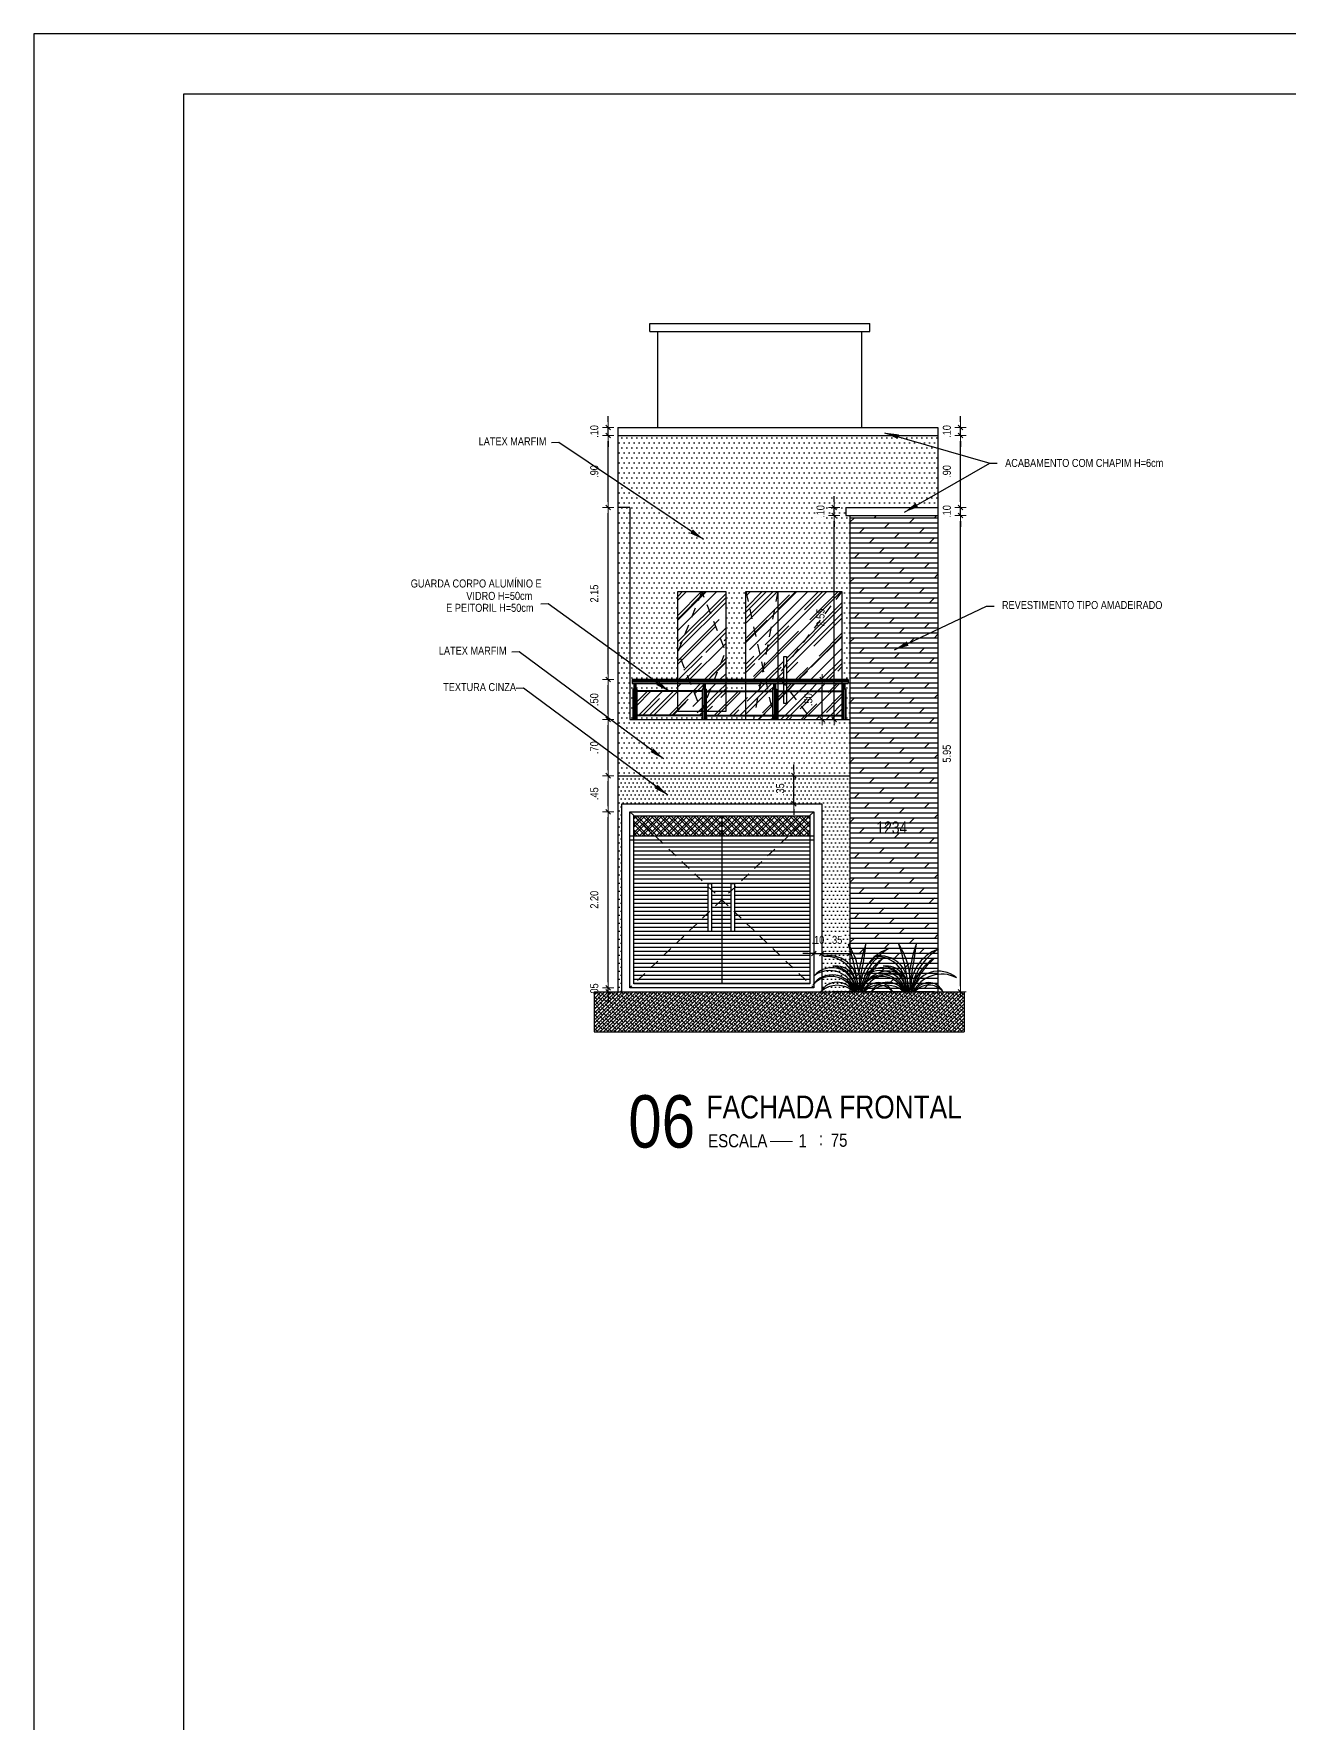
# Model space of a CAD drawing. Extents: x -263 to -176, y -135 to 681.
# Drawn here: x -263.44 to -247.76, y 659.69 to 680.79 of the extents above; entities that cross this region are included whole.
import ezdxf
from ezdxf.enums import TextEntityAlignment as Align

# ---------------------------------------------------------------- set-up
doc = ezdxf.new("R2010")
doc.units = 0
doc.header["$MEASUREMENT"] = 0
doc.header["$PDSIZE"] = -5
doc.linetypes.add('CONTINU', pattern=[0])
doc.linetypes.add('HIDDEN2', pattern=[0.1875, 0.125, -0.0625])
doc.layers.get('0').update_dxf_attribs({"linetype": 'CONTINUOUS'})
doc.layers.get('Defpoints').update_dxf_attribs({"linetype": 'CONTINUOUS'})
for name, color, linetype in [('AME_FRZ', 7, 'CONTINUOUS'), ('COTA', 7, 'CONTINUOUS'), ('COTAS', 7, 'CONTINUOUS'), ('E-hatch', 8, 'CONTINUOUS'), ('E-txt-g', 3, 'CONTINUOUS'), ('E-TXT-Y', 2, 'CONTINUOUS'), ('PLANTAS', 8, 'CONTINUOUS'), ('V6', 8, 'CONTINUOUS')]:
    doc.layers.add(name, color=color, linetype=linetype)
for name, color, linetype, lineweight in [('E-Cta-W', 7, 'CONTINUOUS', 20), ('E-Pen-C', 4, 'CONTINUOUS', 15), ('E-Pen-G', 3, 'CONTINUOUS', 30), ('E-Txt-W', 7, 'CONTINUOUS', 20)]:
    doc.layers.add(name, color=color, linetype=linetype, lineweight=lineweight)
doc.styles.add('F2', font='swissc.ttf')
doc.dimstyles.new('DIMENSION-1', dxfattribs={"dimtxt": 0.11, "dimasz": 0.07, "dimexe": 1, "dimexo": 0, "dimgap": 0.12, "dimtad": 1, "dimzin": 7, "dimdsep": 46, "dimtxsty": 'F2', "dimblk1": 'TRACO', "dimblk2": 'TRACO', "dimsah": 1, "dimcen": 1, "dimse1": 1, "dimse2": 1, "dimclrd": 256, "dimclre": 256, "dimclrt": 6, "dimadec": 0, "dimazin": 0, "dimtfac": 1, "dimtix": 1, "dimtmove": 2, "dimatfit": 3, "dimldrblk": 'TRACO', "dimfxl": 1, "dimtolj": 1, "dimtzin": 0, "dimarcsym": 0})
doc.dimstyles.get("Standard").update_dxf_attribs({"dimtxt": 0.18, "dimasz": 0.18, "dimexe": 0.18, "dimexo": 0.0625, "dimgap": 0.09, "dimtad": 0, "dimtih": 1, "dimtoh": 1, "dimdec": 4, "dimzin": 0, "dimdsep": 46, "dimtxsty": 'Standard', "dimcen": 0.09, "dimadec": 0, "dimazin": 0, "dimtfac": 1, "dimtdec": 4, "dimtofl": 0, "dimtmove": 0, "dimatfit": 3, "dimfxl": 1, "dimtolj": 1, "dimtzin": 0, "dimarcsym": 0})
pattern_1 = [(45, (0, 1.43302), (0.16970563, 0.45254834), [3, -0.4, 1, -0.2]), (45, (0.11738, 1.69183), (-0.32951176, 0.04666905), [0.6, -0.066, 1.2, -0.15]), (45, (-0.0495, 1.62394), (0.640638744, 0.83014336), [1.6, -0.28, 0.8, -0.2])]
pattern_2 = [(0, (0, 1.433025), (0.03125, 0.0625), [0, -0.0625])]

# ---------------------------------------------------------------- blocks, each defined once
blk = doc.blocks.new('IND_DES')
at = {"layer": 'E-Txt-W', "color": 7}
blk.add_line((0.027, -0.243), (0.198, -0.243), dxfattribs=at)
at = {"layer": 'E-txt-g', "color": 7, "style": 'F2'}
for s, p in [('ESCALA', (-0.446, -0.286)), ('1', (0.243, -0.286)), (':', (0.399, -0.271))]:
    blk.add_text(s, height=0.1, dxfattribs=at).set_placement(p)
blk.add_attdef('ESCALA', (0.49, -0.281), '', height=0.1, dxfattribs=at)
at = {"layer": 'E-Txt-W', "color": 6, "style": 'F2'}
blk.add_attdef('00', text='', height=0.4, dxfattribs=at).set_placement((-0.708, -0.288), align=Align.CENTER)
at = {"layer": 'E-TXT-Y', "color": 7, "style": 'F2'}
for tag, p in [('PROJETO', (-0.456, 0.183)), ('DESENHO', (-0.458, -0.066))]:
    blk.add_attdef(tag, p, '', height=0.175, dxfattribs=at)
blk = doc.blocks.new('TRACO')
at = {"layer": 'E-Pen-C'}
for p, q in [((-1, 0), (1, 0)), ((0, 1), (0, -1))]:
    blk.add_line(p, q, dxfattribs=at)
at = {"layer": 'E-Pen-G'}
blk.add_line((-0.42, -0.42), (0.42, 0.42), dxfattribs=at)
blk = doc.blocks.new('*D504')
at = {"color": 4, "lineweight": -2}
for p, q in [((-256.264, 668.944), (-256.264, 669.014)), ((-256.264, 668.824), (-256.264, 668.874)), ((-256.264, 668.754), (-256.264, 668.684))]:
    blk.add_line(p, q, dxfattribs=at)
at = {"layer": 'Defpoints', "color": 0, "linetype": 'Continuous'}
for p in [(-256.264, 668.874), (-256.093, 668.824), (-255.993, 668.874)]:
    blk.add_point(p, dxfattribs=at)
at = {"color": 4, "linetype": 'Continuous', "lineweight": -2, "xscale": 0.07, "yscale": 0.07, "zscale": 0.07}
for p, rotation in [((-256.264, 668.874), 270), ((-256.264, 668.824), 90)]:
    blk.add_blockref('TRACO', p, dxfattribs=dict(at, rotation=rotation))
at = {"color": 4, "linetype": 'Continuous', "insert": (-256.436, 668.849), "char_height": 0.1, "attachment_point": 5, "rotation": 90, "style": 'F2'}
blk.add_mtext('\\A1;.05', dxfattribs=at)
blk = doc.blocks.new('*D505')
at = {"color": 4, "lineweight": -2}
blk.add_line((-256.264, 668.944), (-256.264, 671.004), dxfattribs=at)
at = {"layer": 'Defpoints', "color": 0, "linetype": 'Continuous'}
for p in [(-256.264, 671.074), (-255.993, 671.074), (-255.993, 668.874)]:
    blk.add_point(p, dxfattribs=at)
at = {"color": 4, "linetype": 'Continuous', "lineweight": -2, "xscale": 0.07, "yscale": 0.07, "zscale": 0.07}
for p, rotation in [((-256.264, 671.074), 90), ((-256.264, 668.874), 270)]:
    blk.add_blockref('TRACO', p, dxfattribs=dict(at, rotation=rotation))
at = {"color": 4, "linetype": 'Continuous', "insert": (-256.436, 669.974), "char_height": 0.1, "attachment_point": 5, "rotation": 90, "style": 'F2'}
blk.add_mtext('\\A1;2.20', dxfattribs=at)
blk = doc.blocks.new('*D506')
at = {"color": 4, "lineweight": -2}
blk.add_line((-256.264, 671.144), (-256.264, 671.454), dxfattribs=at)
at = {"layer": 'Defpoints', "color": 0, "linetype": 'Continuous'}
for p in [(-256.264, 671.524), (-256.143, 671.524), (-255.993, 671.074)]:
    blk.add_point(p, dxfattribs=at)
at = {"color": 4, "linetype": 'Continuous', "lineweight": -2, "xscale": 0.07, "yscale": 0.07, "zscale": 0.07}
for p, rotation in [((-256.264, 671.524), 90), ((-256.264, 671.074), 270)]:
    blk.add_blockref('TRACO', p, dxfattribs=dict(at, rotation=rotation))
at = {"color": 4, "linetype": 'Continuous', "insert": (-256.436, 671.299), "char_height": 0.1, "attachment_point": 5, "rotation": 90, "style": 'F2'}
blk.add_mtext('\\A1;.45', dxfattribs=at)
blk = doc.blocks.new('*D507')
at = {"color": 4, "lineweight": -2}
blk.add_line((-256.264, 671.594), (-256.264, 672.154), dxfattribs=at)
at = {"layer": 'Defpoints', "color": 0, "linetype": 'Continuous'}
for p in [(-256.264, 672.224), (-255.993, 672.224), (-256.143, 671.524)]:
    blk.add_point(p, dxfattribs=at)
at = {"color": 4, "linetype": 'Continuous', "lineweight": -2, "xscale": 0.07, "yscale": 0.07, "zscale": 0.07}
for p, rotation in [((-256.264, 672.224), 90), ((-256.264, 671.524), 270)]:
    blk.add_blockref('TRACO', p, dxfattribs=dict(at, rotation=rotation))
at = {"color": 4, "linetype": 'Continuous', "insert": (-256.436, 671.874), "char_height": 0.1, "attachment_point": 5, "rotation": 90, "style": 'F2'}
blk.add_mtext('\\A1;.70', dxfattribs=at)
blk = doc.blocks.new('*D508')
at = {"color": 4, "lineweight": -2}
blk.add_line((-256.264, 672.294), (-256.264, 672.654), dxfattribs=at)
at = {"layer": 'Defpoints', "color": 0, "linetype": 'Continuous'}
for p in [(-256.264, 672.724), (-255.963, 672.724), (-255.993, 672.224)]:
    blk.add_point(p, dxfattribs=at)
at = {"color": 4, "linetype": 'Continuous', "lineweight": -2, "xscale": 0.07, "yscale": 0.07, "zscale": 0.07}
for p, rotation in [((-256.264, 672.724), 90), ((-256.264, 672.224), 270)]:
    blk.add_blockref('TRACO', p, dxfattribs=dict(at, rotation=rotation))
at = {"color": 4, "linetype": 'Continuous', "insert": (-256.436, 672.474), "char_height": 0.1, "attachment_point": 5, "rotation": 90, "style": 'F2'}
blk.add_mtext('\\A1;.50', dxfattribs=at)
blk = doc.blocks.new('*D509')
at = {"color": 4, "lineweight": -2}
blk.add_line((-256.264, 672.794), (-256.264, 674.804), dxfattribs=at)
at = {"layer": 'Defpoints', "color": 0, "linetype": 'Continuous'}
for p in [(-256.264, 674.874), (-256.143, 674.874), (-255.963, 672.724)]:
    blk.add_point(p, dxfattribs=at)
at = {"color": 4, "linetype": 'Continuous', "lineweight": -2, "xscale": 0.07, "yscale": 0.07, "zscale": 0.07}
for p, rotation in [((-256.264, 674.874), 90), ((-256.264, 672.724), 270)]:
    blk.add_blockref('TRACO', p, dxfattribs=dict(at, rotation=rotation))
at = {"color": 4, "linetype": 'Continuous', "insert": (-256.436, 673.799), "char_height": 0.1, "attachment_point": 5, "rotation": 90, "style": 'F2'}
blk.add_mtext('\\A1;2.15', dxfattribs=at)
blk = doc.blocks.new('*D510')
at = {"color": 4, "lineweight": -2}
blk.add_line((-256.264, 674.944), (-256.264, 675.704), dxfattribs=at)
at = {"layer": 'Defpoints', "color": 0, "linetype": 'Continuous'}
for p in [(-256.264, 675.774), (-256.143, 675.774), (-256.143, 674.874)]:
    blk.add_point(p, dxfattribs=at)
at = {"color": 4, "linetype": 'Continuous', "lineweight": -2, "xscale": 0.07, "yscale": 0.07, "zscale": 0.07}
for p, rotation in [((-256.264, 675.774), 90), ((-256.264, 674.874), 270)]:
    blk.add_blockref('TRACO', p, dxfattribs=dict(at, rotation=rotation))
at = {"color": 4, "linetype": 'Continuous', "insert": (-256.436, 675.324), "char_height": 0.1, "attachment_point": 5, "rotation": 90, "style": 'F2'}
blk.add_mtext('\\A1;.90', dxfattribs=at)
blk = doc.blocks.new('*D511')
at = {"color": 4, "lineweight": -2}
for p, q in [((-256.264, 675.944), (-256.264, 676.014)), ((-256.264, 675.774), (-256.264, 675.874)), ((-256.264, 675.704), (-256.264, 675.634))]:
    blk.add_line(p, q, dxfattribs=at)
at = {"layer": 'Defpoints', "color": 0, "linetype": 'Continuous'}
for p in [(-256.264, 675.874), (-256.143, 675.874), (-256.143, 675.774)]:
    blk.add_point(p, dxfattribs=at)
at = {"color": 4, "linetype": 'Continuous', "lineweight": -2, "xscale": 0.07, "yscale": 0.07, "zscale": 0.07}
for p, rotation in [((-256.264, 675.874), 270), ((-256.264, 675.774), 90)]:
    blk.add_blockref('TRACO', p, dxfattribs=dict(at, rotation=rotation))
at = {"color": 4, "linetype": 'Continuous', "insert": (-256.436, 675.824), "char_height": 0.1, "attachment_point": 5, "rotation": 90, "style": 'F2'}
blk.add_mtext('\\A1;.10', dxfattribs=at)
blk = doc.blocks.new('*D512')
at = {"color": 4, "lineweight": -2}
for p, q in [((-253.763, 669.301), (-253.833, 669.301)), ((-253.693, 669.301), (-253.593, 669.301)), ((-253.523, 669.301), (-253.453, 669.301))]:
    blk.add_line(p, q, dxfattribs=at)
at = {"layer": 'Defpoints', "color": 0, "linetype": 'Continuous'}
for p in [(-253.593, 669.301), (-253.693, 668.96), (-253.593, 668.96)]:
    blk.add_point(p, dxfattribs=at)
at = {"color": 4, "linetype": 'Continuous', "lineweight": -2, "xscale": 0.07, "yscale": 0.07, "zscale": 0.07}
blk.add_blockref('TRACO', (-253.693, 669.301), dxfattribs=at)
at = {"color": 4, "linetype": 'Continuous', "lineweight": -2, "xscale": 0.07, "yscale": 0.07, "zscale": 0.07, "rotation": 180}
blk.add_blockref('TRACO', (-253.593, 669.301), dxfattribs=at)
at = {"color": 4, "linetype": 'Continuous', "insert": (-253.643, 669.472), "char_height": 0.1, "attachment_point": 5, "style": 'F2'}
blk.add_mtext('\\A1;.10', dxfattribs=at)
blk = doc.blocks.new('*D513')
at = {"color": 4, "lineweight": -2}
for p, q in [((-253.663, 669.301), (-253.733, 669.301)), ((-253.593, 669.301), (-253.243, 669.301)), ((-253.173, 669.301), (-253.103, 669.301))]:
    blk.add_line(p, q, dxfattribs=at)
at = {"layer": 'Defpoints', "color": 0, "linetype": 'Continuous'}
for p in [(-253.243, 669.43), (-253.243, 669.301), (-253.593, 668.96)]:
    blk.add_point(p, dxfattribs=at)
at = {"color": 4, "linetype": 'Continuous', "lineweight": -2, "xscale": 0.07, "yscale": 0.07, "zscale": 0.07}
blk.add_blockref('TRACO', (-253.593, 669.301), dxfattribs=at)
at = {"color": 4, "linetype": 'Continuous', "lineweight": -2, "xscale": 0.07, "yscale": 0.07, "zscale": 0.07, "rotation": 180}
blk.add_blockref('TRACO', (-253.243, 669.301), dxfattribs=at)
at = {"color": 4, "linetype": 'Continuous', "insert": (-253.418, 669.472), "char_height": 0.1, "attachment_point": 5, "style": 'F2'}
blk.add_mtext('\\A1;.35', dxfattribs=at)
blk = doc.blocks.new('*D514')
at = {"color": 4, "lineweight": -2}
blk.add_line((-251.861, 668.894), (-251.861, 674.704), dxfattribs=at)
at = {"layer": 'Defpoints', "color": 0, "linetype": 'Continuous'}
for p in [(-252.143, 674.774), (-251.861, 674.774), (-252.143, 668.824)]:
    blk.add_point(p, dxfattribs=at)
at = {"color": 4, "linetype": 'Continuous', "lineweight": -2, "xscale": 0.07, "yscale": 0.07, "zscale": 0.07}
for p, rotation in [((-251.861, 674.774), 90), ((-251.861, 668.824), 270)]:
    blk.add_blockref('TRACO', p, dxfattribs=dict(at, rotation=rotation))
at = {"color": 4, "linetype": 'Continuous', "insert": (-252.032, 671.799), "char_height": 0.1, "attachment_point": 5, "rotation": 90, "style": 'F2'}
blk.add_mtext('\\A1;5.95', dxfattribs=at)
blk = doc.blocks.new('*D515')
at = {"color": 4, "lineweight": -2}
for p, q in [((-251.861, 674.944), (-251.861, 675.014)), ((-251.861, 674.774), (-251.861, 674.874)), ((-251.861, 674.704), (-251.861, 674.634))]:
    blk.add_line(p, q, dxfattribs=at)
at = {"layer": 'Defpoints', "color": 0, "linetype": 'Continuous'}
for p in [(-252.143, 674.874), (-251.861, 674.874), (-252.143, 674.774)]:
    blk.add_point(p, dxfattribs=at)
at = {"color": 4, "linetype": 'Continuous', "lineweight": -2, "xscale": 0.07, "yscale": 0.07, "zscale": 0.07}
for p, rotation in [((-251.861, 674.874), 270), ((-251.861, 674.774), 90)]:
    blk.add_blockref('TRACO', p, dxfattribs=dict(at, rotation=rotation))
at = {"color": 4, "linetype": 'Continuous', "insert": (-252.032, 674.824), "char_height": 0.1, "attachment_point": 5, "rotation": 90, "style": 'F2'}
blk.add_mtext('\\A1;.10', dxfattribs=at)
blk = doc.blocks.new('*D516')
at = {"color": 4, "lineweight": -2}
blk.add_line((-251.861, 674.944), (-251.861, 675.704), dxfattribs=at)
at = {"layer": 'Defpoints', "color": 0, "linetype": 'Continuous'}
for p in [(-252.143, 675.774), (-251.861, 675.774), (-252.143, 674.874)]:
    blk.add_point(p, dxfattribs=at)
at = {"color": 4, "linetype": 'Continuous', "lineweight": -2, "xscale": 0.07, "yscale": 0.07, "zscale": 0.07}
for p, rotation in [((-251.861, 675.774), 90), ((-251.861, 674.874), 270)]:
    blk.add_blockref('TRACO', p, dxfattribs=dict(at, rotation=rotation))
at = {"color": 4, "linetype": 'Continuous', "insert": (-252.032, 675.324), "char_height": 0.1, "attachment_point": 5, "rotation": 90, "style": 'F2'}
blk.add_mtext('\\A1;.90', dxfattribs=at)
blk = doc.blocks.new('*D517')
at = {"color": 4, "lineweight": -2}
for p, q in [((-251.861, 675.944), (-251.861, 676.014)), ((-251.861, 675.774), (-251.861, 675.874)), ((-251.861, 675.704), (-251.861, 675.634))]:
    blk.add_line(p, q, dxfattribs=at)
at = {"layer": 'Defpoints', "color": 0, "linetype": 'Continuous'}
for p in [(-252.143, 675.874), (-251.861, 675.874), (-252.143, 675.774)]:
    blk.add_point(p, dxfattribs=at)
at = {"color": 4, "linetype": 'Continuous', "lineweight": -2, "xscale": 0.07, "yscale": 0.07, "zscale": 0.07}
for p, rotation in [((-251.861, 675.874), 270), ((-251.861, 675.774), 90)]:
    blk.add_blockref('TRACO', p, dxfattribs=dict(at, rotation=rotation))
at = {"color": 4, "linetype": 'Continuous', "insert": (-252.032, 675.824), "char_height": 0.1, "attachment_point": 5, "rotation": 90, "style": 'F2'}
blk.add_mtext('\\A1;.10', dxfattribs=at)
blk = doc.blocks.new('*D518')
at = {"color": 4, "lineweight": -2}
blk.add_line((-253.439, 672.294), (-253.439, 674.704), dxfattribs=at)
at = {"layer": 'Defpoints', "color": 0, "linetype": 'Continuous'}
for p in [(-253.439, 674.774), (-253.243, 674.774), (-253.243, 672.224)]:
    blk.add_point(p, dxfattribs=at)
at = {"color": 4, "linetype": 'Continuous', "lineweight": -2, "xscale": 0.07, "yscale": 0.07, "zscale": 0.07}
for p, rotation in [((-253.439, 674.774), 90), ((-253.439, 672.224), 270)]:
    blk.add_blockref('TRACO', p, dxfattribs=dict(at, rotation=rotation))
at = {"color": 4, "linetype": 'Continuous', "insert": (-253.61, 673.499), "char_height": 0.1, "attachment_point": 5, "rotation": 90, "style": 'F2'}
blk.add_mtext('\\A1;2.55', dxfattribs=at)
blk = doc.blocks.new('*D519')
at = {"color": 4, "lineweight": -2}
for p, q in [((-253.439, 674.944), (-253.439, 675.014)), ((-253.439, 674.774), (-253.439, 674.874)), ((-253.439, 674.704), (-253.439, 674.634))]:
    blk.add_line(p, q, dxfattribs=at)
at = {"layer": 'Defpoints', "color": 0, "linetype": 'Continuous'}
for p in [(-253.439, 674.874), (-253.293, 674.874), (-253.243, 674.774)]:
    blk.add_point(p, dxfattribs=at)
at = {"color": 4, "linetype": 'Continuous', "lineweight": -2, "xscale": 0.07, "yscale": 0.07, "zscale": 0.07}
for p, rotation in [((-253.439, 674.874), 270), ((-253.439, 674.774), 90)]:
    blk.add_blockref('TRACO', p, dxfattribs=dict(at, rotation=rotation))
at = {"color": 4, "linetype": 'Continuous', "insert": (-253.61, 674.824), "char_height": 0.1, "attachment_point": 5, "rotation": 90, "style": 'F2'}
blk.add_mtext('\\A1;.10', dxfattribs=at)
blk = doc.blocks.new('*D520')
at = {"color": 4, "lineweight": -2}
for p, q in [((-253.943, 671.594), (-253.943, 671.664)), ((-253.943, 671.174), (-253.943, 671.524)), ((-253.943, 671.104), (-253.943, 671.034))]:
    blk.add_line(p, q, dxfattribs=at)
at = {"layer": 'Defpoints', "color": 0, "linetype": 'Continuous'}
for p in [(-254.192, 671.524), (-253.943, 671.524), (-254.192, 671.174)]:
    blk.add_point(p, dxfattribs=at)
at = {"color": 4, "linetype": 'Continuous', "lineweight": -2, "xscale": 0.07, "yscale": 0.07, "zscale": 0.07}
for p, rotation in [((-253.943, 671.524), 270), ((-253.943, 671.174), 90)]:
    blk.add_blockref('TRACO', p, dxfattribs=dict(at, rotation=rotation))
at = {"color": 4, "linetype": 'Continuous', "insert": (-254.114, 671.349), "char_height": 0.1, "attachment_point": 5, "rotation": 90, "style": 'F2'}
blk.add_mtext('\\A1;.35', dxfattribs=at)
blk = doc.blocks.new('*D521')
at = {"color": 4, "lineweight": -2}
blk.add_line((-253.591, 672.294), (-253.591, 672.654), dxfattribs=at)
at = {"layer": 'Defpoints', "color": 0, "linetype": 'Continuous'}
for p in [(-253.802, 672.724), (-253.591, 672.724), (-253.802, 672.224)]:
    blk.add_point(p, dxfattribs=at)
at = {"color": 4, "linetype": 'Continuous', "lineweight": -2, "xscale": 0.07, "yscale": 0.07, "zscale": 0.07}
for p, rotation in [((-253.591, 672.724), 90), ((-253.591, 672.224), 270)]:
    blk.add_blockref('TRACO', p, dxfattribs=dict(at, rotation=rotation))
at = {"color": 4, "linetype": 'Continuous', "insert": (-253.762, 672.474), "char_height": 0.1, "attachment_point": 5, "rotation": 90, "style": 'F2'}
blk.add_mtext('\\A1;.50', dxfattribs=at)
blk = doc.blocks.new('PLANT3L')
at = {"layer": 'PLANTAS', "color": 8}
blk.add_line((0.335, 0.002), (-0.314, 0.002), dxfattribs=at)
for centre, radius, start, end in [((-0.344, 0.108), 0.343, 341.8974, 103.3195), ((-0.394, 0.068), 0.375, 349.8247, 94.1396), ((-0.844, 0.119), 0.873, 352.2755, 33.0522), ((-2.789, -0.304), 2.824, 6.2078, 18.5584), ((2.421, -0.155), 2.435, 161.8415, 170.5179), ((-3.676, 1), 3.804, 346.8713, 354.0253), ((0.555, 0.048), 0.518, 109.7641, 185.1275), ((0.767, -0.085), 0.731, 121.6539, 173.2153), ((-0.315, -0.081), 0.294, 16.3782, 145.4428), ((-0.32, 0.016), 0.287, 357.1633, 139.9251), ((-0.346, -0.052), 0.319, 9.7129, 127.5025), ((-0.323, 0.026), 0.295, 356.0104, 87.1327), ((-0.267, 0.076), 0.247, 342.7807, 98.9544), ((0.696, -0.129), 0.663, 124.5088, 168.6962), ((0.384, -0.085), 0.344, 49.7127, 165.4673), ((1.031, -0.33), 1.033, 133.5399, 161.2512), ((0.425, -0.178), 0.4, 62.9698, 153.252), ((-0.326, -0.111), 0.304, 21.6985, 139.7769), ((-0.253, -0.114), 0.235, 29.3177, 150.4844), ((-0.254, -0.215), 0.298, 46.662, 133.1395), ((2.421, -0.155), 2.435, 173.4597, 176.3258), ((-3.676, 1), 3.804, 344.7781, 345.723), ((0.261, -0.08), 0.196, 25.7178, 155.4156), ((0.264, -0.138), 0.224, 39.4292, 141.7202)]:
    blk.add_arc(centre, radius, start, end, dxfattribs=at)

msp = doc.modelspace()

# ---------------------------------------------------------------- hatches: boundary and pattern name
h = msp.add_hatch()
h.set_pattern_fill('DOTS', color=8, style=0)
h.set_pattern_definition(pattern_2)
h.paths.add_polyline_path([(-256.143, 675.774), (-256.143, 674.874), (-255.993, 674.874), (-255.993, 672.224), (-255.956, 672.224), (-255.956, 672.604), (-255.943, 672.604), (-255.943, 672.674), (-255.963, 672.674), (-255.963, 672.724), (-255.393, 672.724), (-255.393, 673.824), (-254.795, 673.824), (-254.795, 672.724), (-254.543, 672.724), (-254.543, 673.824), (-253.343, 673.824), (-253.343, 672.724), (-253.265, 672.724), (-253.265, 672.674), (-253.305, 672.674), (-253.305, 672.604), (-253.292, 672.604), (-253.292, 672.224), (-253.243, 672.224), (-253.243, 674.774), (-253.293, 674.774), (-253.293, 674.874), (-252.143, 674.874), (-252.143, 675.774)])
h.paths.add_polyline_path([(-255.919, 672.674), (-255.919, 672.604), (-255.906, 672.604), (-255.906, 672.585), (-255.393, 672.585), (-255.393, 672.674)], flags=17)
h.paths.add_polyline_path([(-255.09, 672.224), (-255.09, 672.27), (-255.906, 672.27), (-255.906, 672.224)], flags=17)
h.paths.add_polyline_path([(-254.543, 672.585), (-254.543, 672.674), (-254.795, 672.674), (-254.795, 672.585)], flags=17)
h.paths.add_polyline_path([(-254.543, 672.224), (-254.543, 672.27), (-255.04, 672.27), (-255.04, 672.224)], flags=17)
h = msp.add_hatch()
h.set_pattern_fill('DOTS', style=0)
h.set_pattern_definition(pattern_2)
h.paths.add_polyline_path([(-255.993, 672.224), (-255.993, 674.874), (-256.143, 674.874), (-256.143, 671.524), (-253.243, 671.524), (-253.243, 672.224)])
h = msp.add_hatch()
h.set_pattern_fill('DOTS', color=6, scale=0.8, style=0)
h.set_pattern_definition([(0, (0, 1.433025), (0.025, 0.05), [0, -0.05])])
h.paths.add_polyline_path([(-256.143, 671.524), (-256.143, 668.824), (-256.093, 668.824), (-256.093, 671.174), (-253.593, 671.174), (-253.593, 668.824), (-253.243, 668.824), (-253.243, 671.524)])
at = {"layer": 'AME_FRZ', "linetype": 'Continuous'}
h = msp.add_hatch(dxfattribs=at)
h.set_pattern_fill('ANSI32', color=8, scale=0.2, style=0)
h.set_pattern_definition([(45, (0, 1.433025), (-0.0530330086, 0.0530330086), []), (45, (0.035355, 1.433025), (-0.0530330086, 0.0530330086), [])])
h.paths.add_polyline_path([(-255.941, 671.024), (-255.68, 670.774), (-254.843, 670.774), (-254.843, 671.024)])
h.paths.add_polyline_path([(-255.941, 671.024), (-255.943, 671.024), (-255.943, 670.774), (-255.68, 670.774)])
h = msp.add_hatch(dxfattribs=at)
h.set_pattern_fill('ANSI32', color=8, scale=0.2, style=0)
h.set_pattern_definition([(135, (-510.7865, 1.433025), (0.0530330086, 0.0530330086), []), (135, (-510.82186, 1.433025), (0.0530330086, 0.0530330086), [])])
h.paths.add_polyline_path([(-254.846, 671.024), (-255.107, 670.774), (-255.943, 670.774), (-255.943, 671.024)])
h.paths.add_polyline_path([(-254.846, 671.024), (-254.843, 671.024), (-254.843, 670.774), (-255.107, 670.774)])
h = msp.add_hatch(dxfattribs=at)
h.set_pattern_fill('ANSI32', color=8, scale=0.2, style=0)
h.set_pattern_definition([(45, (1.1, 1.433025), (-0.0530330086, 0.0530330086), []), (45, (1.135355, 1.433025), (-0.0530330086, 0.0530330086), [])])
h.paths.add_polyline_path([(-254.841, 671.024), (-254.58, 670.774), (-253.743, 670.774), (-253.743, 671.024)])
h.paths.add_polyline_path([(-254.841, 671.024), (-254.843, 671.024), (-254.843, 670.774), (-254.58, 670.774)])
h = msp.add_hatch(dxfattribs=at)
h.set_pattern_fill('ANSI32', color=8, scale=0.2, style=0)
h.set_pattern_definition([(135, (-509.6865, 1.433025), (0.0530330086, 0.0530330086), []), (135, (-509.72186, 1.433025), (0.0530330086, 0.0530330086), [])])
h.paths.add_polyline_path([(-253.746, 671.024), (-254.007, 670.774), (-254.843, 670.774), (-254.843, 671.024)])
h.paths.add_polyline_path([(-253.746, 671.024), (-253.743, 671.024), (-253.743, 670.774), (-254.007, 670.774)])
h = msp.add_hatch(dxfattribs=at)
h.set_pattern_fill('ANSI31', color=8, scale=0.4, angle=135, style=0)
h.set_pattern_definition([(180, (0, 1.433025), (-7e-18, -0.05), [])])
h.paths.add_polyline_path([(-255.627, 670.724), (-255.013, 670.136), (-255.013, 670.176), (-254.973, 670.176), (-254.973, 670.098), (-254.843, 669.974), (-254.843, 670.724)])
h.paths.add_polyline_path([(-255.627, 670.724), (-255.943, 670.724), (-255.943, 668.924), (-255.941, 668.924), (-255.013, 669.811), (-255.013, 670.136)])
h.paths.add_polyline_path([(-255.941, 668.924), (-254.843, 668.924), (-254.843, 669.974), (-254.973, 669.85), (-254.973, 669.576), (-255.013, 669.576), (-255.013, 669.811)])
h.paths.add_polyline_path([(-254.843, 669.974), (-254.973, 670.098), (-254.973, 669.85)])
h.paths.add_polyline_path([(-254.726, 669.862), (-254.726, 670.086), (-254.843, 669.974)])
h.paths.add_polyline_path([(-254.843, 669.974), (-254.726, 670.086), (-254.726, 670.176), (-254.686, 670.176), (-254.686, 670.125), (-254.059, 670.724), (-254.843, 670.724)])
h.paths.add_polyline_path([(-254.686, 669.823), (-253.746, 668.924), (-253.743, 668.924), (-253.743, 670.724), (-254.059, 670.724), (-254.686, 670.125)])
h.paths.add_polyline_path([(-254.686, 669.576), (-254.726, 669.576), (-254.726, 669.862), (-254.843, 669.974), (-254.843, 668.924), (-253.746, 668.924), (-254.686, 669.823)])
at = {"layer": 'COTA', "linetype": 'Continuous'}
h = msp.add_hatch(dxfattribs=at)
h.set_pattern_fill('AR-RROOF', color=8, scale=0.2, angle=45, style=0)
h.set_pattern_definition(pattern_1)
h.paths.add_polyline_path([(-254.795, 673.074), (-254.795, 673.824), (-255.094, 673.824)])
h.paths.add_polyline_path([(-255.094, 673.824), (-255.393, 673.074), (-255.254, 672.724), (-254.934, 672.724), (-254.795, 673.074)])
h.paths.add_polyline_path([(-255.094, 673.824), (-255.393, 673.824), (-255.393, 673.074)], flags=17)
h.paths.add_polyline_path([(-255.254, 672.724), (-255.393, 673.074), (-255.393, 672.724)], flags=17)
h.paths.add_polyline_path([(-255.393, 672.674), (-255.393, 672.585), (-255.198, 672.585), (-255.234, 672.674)])
h.paths.add_polyline_path([(-255.234, 672.674), (-255.198, 672.585), (-255.09, 672.585), (-255.09, 672.604), (-255.077, 672.604), (-255.077, 672.674)])
h.paths.add_polyline_path([(-254.99, 672.585), (-254.795, 672.585), (-254.795, 672.674), (-254.954, 672.674)])
h.paths.add_polyline_path([(-254.954, 672.674), (-255.053, 672.674), (-255.053, 672.604), (-255.04, 672.604), (-255.04, 672.585), (-254.99, 672.585)])
h.paths.add_polyline_path([(-254.795, 672.724), (-254.795, 673.074), (-254.934, 672.724)])
h = msp.add_hatch(dxfattribs=at)
h.set_pattern_fill('AR-RROOF', color=8, scale=0.2, angle=45, style=0)
h.set_pattern_definition(pattern_1)
h.paths.add_polyline_path([(-254.143, 673.824), (-254.543, 673.824), (-254.328, 672.854)])
h.paths.add_polyline_path([(-254.543, 673.824), (-254.543, 672.724), (-254.353, 672.724), (-254.328, 672.854)])
h.paths.add_polyline_path([(-254.328, 672.854), (-254.299, 672.724), (-254.143, 672.724), (-254.143, 673.824)])
h.paths.add_polyline_path([(-254.353, 672.724), (-254.299, 672.724), (-254.328, 672.854)])
h.paths.add_polyline_path([(-254.543, 672.674), (-254.543, 672.585), (-254.379, 672.585), (-254.362, 672.674)])
h.paths.add_polyline_path([(-254.379, 672.585), (-254.269, 672.585), (-254.288, 672.674), (-254.362, 672.674)])
h.paths.add_polyline_path([(-254.269, 672.585), (-254.212, 672.585), (-254.212, 672.604), (-254.199, 672.604), (-254.199, 672.674), (-254.288, 672.674)])
h.paths.add_polyline_path([(-254.143, 672.674), (-254.174, 672.674), (-254.174, 672.604), (-254.162, 672.604), (-254.162, 672.585), (-254.143, 672.585)])
h.paths.add_polyline_path([(-254.543, 672.27), (-254.543, 672.224), (-254.448, 672.224), (-254.439, 672.27)])
h.paths.add_polyline_path([(-254.212, 672.224), (-254.212, 672.27), (-254.439, 672.27), (-254.448, 672.224)])
h.paths.add_polyline_path([(-254.143, 672.27), (-254.143, 672.224), (-253.724, 672.224), (-253.759, 672.27)])
h.paths.add_polyline_path([(-253.343, 672.224), (-253.343, 672.27), (-253.759, 672.27), (-253.724, 672.224)])
h.paths.add_polyline_path([(-253.343, 672.585), (-253.343, 672.674), (-254.036, 672.674), (-254.036, 672.634), (-253.999, 672.585)])
h.paths.add_polyline_path([(-254.036, 672.634), (-254.036, 672.585), (-253.999, 672.585)], flags=17)
h.paths.add_polyline_path([(-254.07, 672.674), (-254.143, 672.674), (-254.143, 672.585), (-254.07, 672.585)])
h.paths.add_polyline_path([(-254.07, 672.87), (-254.143, 672.774), (-254.105, 672.724), (-254.07, 672.724)])
h.paths.add_polyline_path([(-254.143, 672.724), (-254.105, 672.724), (-254.143, 672.774)])
h.paths.add_polyline_path([(-254.07, 672.87), (-254.07, 673.014), (-254.036, 673.014), (-254.036, 672.914), (-253.343, 673.824), (-254.143, 673.824), (-254.143, 672.774)])
h.paths.add_polyline_path([(-254.036, 672.724), (-253.343, 672.724), (-253.343, 673.824), (-254.036, 672.914)])
h = msp.add_hatch(dxfattribs=at)
h.set_pattern_fill('AR-RROOF', color=8, scale=0.2, angle=45, style=0)
h.set_pattern_definition(pattern_1)
h.paths.add_polyline_path([(-255.906, 672.575), (-255.906, 672.28), (-255.09, 672.28), (-255.09, 672.324), (-255.393, 672.324), (-255.393, 672.575)])
h.paths.add_polyline_path([(-255.393, 672.324), (-255.094, 672.324), (-255.194, 672.575), (-255.393, 672.575)], flags=16)
h.paths.add_polyline_path([(-255.09, 672.575), (-255.194, 672.575), (-255.094, 672.324), (-255.09, 672.334)], flags=17)
h.paths.add_polyline_path([(-255.04, 672.459), (-254.994, 672.575), (-255.04, 672.575)], flags=17)
h.paths.add_polyline_path([(-255.04, 672.459), (-255.04, 672.324), (-254.795, 672.324), (-254.795, 672.575), (-254.994, 672.575)])
h.paths.add_polyline_path([(-254.795, 672.324), (-255.04, 672.324), (-255.04, 672.28), (-254.543, 672.28), (-254.543, 672.575), (-254.795, 672.575)])
h.paths.add_polyline_path([(-254.381, 672.575), (-254.543, 672.575), (-254.543, 672.28), (-254.437, 672.28)])
h.paths.add_polyline_path([(-254.437, 672.28), (-254.212, 672.28), (-254.212, 672.328), (-254.266, 672.575), (-254.381, 672.575)])
h.paths.add_polyline_path([(-254.212, 672.328), (-254.212, 672.575), (-254.266, 672.575)])
h.paths.add_polyline_path([(-254.143, 672.575), (-254.162, 672.575), (-254.162, 672.28), (-254.143, 672.28)])
h.paths.add_polyline_path([(-254.143, 672.28), (-253.767, 672.28), (-253.992, 672.575), (-254.036, 672.575), (-254.036, 672.426), (-254.07, 672.426), (-254.07, 672.575), (-254.143, 672.575)])
h.paths.add_polyline_path([(-254.036, 672.575), (-254.07, 672.575), (-254.07, 672.426), (-254.036, 672.426)], flags=17)
h.paths.add_polyline_path([(-253.992, 672.575), (-253.767, 672.28), (-253.343, 672.28), (-253.343, 672.575)])
at = {"layer": 'COTAS', "linetype": 'CONTINU'}
h = msp.add_hatch(dxfattribs=at)
h.set_pattern_fill('ANSI38', color=8, scale=0.25, style=0)
h.set_pattern_definition([(45, (-116.592536, 77.830406), (-0.0220970869, 0.0220970869), []), (135, (-116.592536, 77.830406), (-0.0662912607, 0.0220970869), [0.078125, -0.046875])])
h.paths.add_polyline_path([(-256.438, 668.824), (-256.438, 668.324), (-251.817, 668.324), (-251.817, 668.824)])
at = {"layer": 'E-hatch'}
h = msp.add_hatch(dxfattribs=at)
h.set_pattern_fill('DOLMIT,_O', color=8, scale=0.25)
h.set_pattern_definition([(0, (0, 1.433025), (0, 0.0625), []), (45, (0, 1.43302), (-0.125, 0.125), [0.08838835, -0.17677692])])
h.paths.add_polyline_path([(-252.143, 674.774), (-253.243, 674.774), (-253.243, 672.224), (-253.243, 668.824), (-252.143, 668.824)])

# ---------------------------------------------------------------- linework, layer by layer
at = {"color": 8}
for p, q in [((-255.743, 677.174), (-252.993, 677.174)), ((-255.743, 677.074), (-255.743, 677.174)), ((-252.993, 677.074), (-252.993, 677.174)), ((-255.743, 677.074), (-252.993, 677.074)), ((-255.643, 675.874), (-255.643, 677.074)), ((-253.093, 675.874), (-253.093, 677.074))]:
    msp.add_line(p, q, dxfattribs=at)
at = {"color": 2, "linetype": 'Continuous'}
for p, q in [((-256.143, 675.874), (-256.143, 675.774)), ((-256.143, 675.874), (-252.143, 675.874)), ((-252.143, 675.874), (-252.143, 674.874)), ((-256.143, 675.774), (-252.143, 675.774)), ((-256.143, 675.774), (-256.143, 674.874))]:
    msp.add_line(p, q, dxfattribs=at)
at = {"color": 5, "linetype": 'Continuous'}
for p, q in [((-255.993, 674.874), (-256.143, 674.874)), ((-256.143, 674.874), (-256.143, 668.824)), ((-255.993, 674.874), (-255.993, 672.224)), ((-253.293, 674.874), (-253.293, 674.774)), ((-253.293, 674.874), (-252.143, 674.874)), ((-252.143, 674.874), (-252.143, 668.824)), ((-253.293, 674.774), (-252.143, 674.774)), ((-253.243, 674.774), (-253.243, 672.224)), ((-255.993, 672.224), (-253.243, 672.224))]:
    msp.add_line(p, q, dxfattribs=at)
at = {"color": 8, "linetype": 'Continuous'}
for p, q in [((-254.143, 673.824), (-254.143, 672.224)), ((-256.438, 668.824), (-256.438, 668.324)), ((-251.817, 668.824), (-251.817, 668.324))]:
    msp.add_line(p, q, dxfattribs=at)
at = {"color": 6, "linetype": 'Continuous'}
for p, q in [((-255.963, 672.724), (-255.963, 672.674)), ((-253.265, 672.724), (-255.963, 672.724)), ((-253.265, 672.724), (-253.265, 672.674)), ((-255.963, 672.674), (-253.265, 672.674)), ((-255.943, 672.674), (-255.943, 672.604)), ((-255.931, 672.604), (-255.931, 672.674)), ((-255.919, 672.674), (-255.919, 672.604)), ((-255.09, 672.585), (-255.906, 672.585)), ((-255.09, 672.575), (-255.906, 672.575)), ((-255.077, 672.674), (-255.077, 672.604)), ((-255.053, 672.674), (-255.053, 672.604)), ((-255.04, 672.585), (-254.212, 672.585)), ((-255.04, 672.575), (-254.212, 672.575)), ((-254.199, 672.674), (-254.199, 672.604)), ((-254.174, 672.674), (-254.174, 672.604)), ((-254.162, 672.585), (-253.343, 672.585)), ((-254.162, 672.575), (-253.343, 672.575)), ((-253.329, 672.674), (-253.329, 672.604)), ((-253.305, 672.674), (-253.305, 672.604)), ((-255.09, 672.28), (-255.906, 672.28)), ((-255.09, 672.27), (-255.906, 672.27)), ((-255.04, 672.28), (-254.212, 672.28)), ((-255.04, 672.27), (-254.212, 672.27)), ((-254.162, 672.28), (-253.343, 672.28)), ((-254.162, 672.27), (-253.343, 672.27)), ((-253.243, 672.224), (-253.243, 668.824)), ((-256.143, 671.524), (-253.243, 671.524))]:
    msp.add_line(p, q, dxfattribs=at)
at = {"color": 7, "linetype": 'Continuous'}
for p, q in [((-254.843, 671.024), (-254.843, 668.924)), ((-255.993, 670.774), (-253.693, 670.774)), ((-255.993, 670.724), (-253.693, 670.724))]:
    msp.add_line(p, q, dxfattribs=at)
at = {"color": 1, "linetype": 'Continuous'}
msp.add_line((-256.438, 668.824), (-251.817, 668.824), dxfattribs=at)
at = {"color": 2}
msp.add_lwpolyline([(-263.438, 636.243), (-194.358, 636.243), (-194.358, 680.793), (-263.438, 680.793)], close=True, dxfattribs=at)
at = {"color": 5, "linetype": 'Continuous'}
msp.add_lwpolyline([(-261.563, 680.043), (-195.108, 680.043), (-195.108, 636.993), (-261.563, 636.993)], close=True, dxfattribs=at)
at = {"color": 8, "linetype": 'Continuous'}
for points in [[(-255.393, 673.824), (-254.795, 673.824), (-254.795, 672.324), (-255.393, 672.324)], [(-254.07, 673.014), (-254.036, 673.014), (-254.036, 672.426), (-254.07, 672.426)]]:
    msp.add_lwpolyline(points, close=True, dxfattribs=at)
at = {"color": 8, "linetype": 'HIDDEN2', "flags": 128}
for points in [[(-255.094, 673.824), (-255.393, 673.074), (-255.094, 672.324), (-254.795, 673.074), (-255.094, 673.824)], [(-254.543, 673.824), (-254.188, 672.224)], [(-254.143, 673.824), (-254.448, 672.224)], [(-253.343, 673.824), (-254.143, 672.774), (-253.724, 672.224)], [(-255.993, 671.074), (-254.843, 669.974), (-255.993, 668.874)], [(-253.693, 671.074), (-254.843, 669.974), (-253.693, 668.874)]]:
    msp.add_lwpolyline(points, dxfattribs=at)
at = {"color": 8, "linetype": 'Continuous'}
msp.add_lwpolyline([(-254.543, 672.224), (-254.543, 673.824), (-253.343, 673.824), (-253.343, 672.224)], dxfattribs=at)
at = {"color": 6, "linetype": 'Continuous'}
for points in [[(-255.906, 672.604), (-255.956, 672.604)], [(-255.956, 672.604), (-255.956, 672.224)], [(-255.906, 672.604), (-255.906, 672.224)], [(-255.04, 672.604), (-255.09, 672.604)], [(-255.09, 672.604), (-255.09, 672.224)], [(-255.04, 672.604), (-255.04, 672.224)], [(-254.162, 672.604), (-254.212, 672.604)], [(-254.212, 672.604), (-254.212, 672.224)], [(-254.162, 672.604), (-254.162, 672.224)], [(-253.292, 672.604), (-253.342, 672.604)], [(-253.342, 672.604), (-253.342, 672.224)], [(-253.292, 672.604), (-253.292, 672.224)]]:
    msp.add_lwpolyline(points, dxfattribs=at)
at = {"color": 7, "linetype": 'Continuous'}
msp.add_lwpolyline([(-256.093, 668.824), (-256.093, 671.174), (-253.593, 671.174), (-253.593, 668.824)], dxfattribs=at)
for points in [[(-255.993, 671.074), (-253.693, 671.074), (-253.693, 668.874), (-255.993, 668.874)], [(-255.943, 671.024), (-253.743, 671.024), (-253.743, 668.924), (-255.943, 668.924)], [(-255.013, 670.176), (-254.973, 670.176), (-254.973, 669.576), (-255.013, 669.576)], [(-254.726, 670.176), (-254.686, 670.176), (-254.686, 669.576), (-254.726, 669.576)]]:
    msp.add_lwpolyline(points, close=True, dxfattribs=at)
at = {"layer": 'COTAS', "color": 8, "linetype": 'CONTINU'}
msp.add_line((-256.438, 668.324), (-251.817, 668.324), dxfattribs=at)
at = {"layer": 'V6'}
for p, q in [((-255.065, 672.604), (-255.065, 672.674)), ((-254.187, 672.604), (-254.187, 672.674)), ((-253.317, 672.604), (-253.317, 672.674))]:
    msp.add_line(p, q, dxfattribs=at)
for points in [[(-253.265, 672.716), (-255.963, 672.716)], [(-253.265, 672.699), (-255.963, 672.699)], [(-253.265, 672.681), (-255.963, 672.681)], [(-255.948, 672.604), (-255.948, 672.224)], [(-255.931, 672.604), (-255.931, 672.224)], [(-255.913, 672.604), (-255.913, 672.224)], [(-255.083, 672.604), (-255.083, 672.224)], [(-255.065, 672.604), (-255.065, 672.224)], [(-255.048, 672.604), (-255.048, 672.224)], [(-254.204, 672.604), (-254.204, 672.224)], [(-254.187, 672.604), (-254.187, 672.224)], [(-254.169, 672.604), (-254.169, 672.224)], [(-253.335, 672.604), (-253.335, 672.224)], [(-253.317, 672.604), (-253.317, 672.224)], [(-253.3, 672.604), (-253.3, 672.224)]]:
    msp.add_lwpolyline(points, dxfattribs=at)

# ---------------------------------------------------------------- block references
ref = msp.add_blockref('IND_DES', (-254.284, 667.349), dxfattribs=dict(xscale=1.636240131907927, yscale=1.636240131907927, zscale=1.636240131907927))
ref.add_attrib('00', '06', dxfattribs={"layer": 'E-Txt-W', "height": 0.6545, "style": 'F2'}).set_placement((-255.594, 666.877), align=Align.CENTER)
ref.add_attrib('DESENHO', 'FACHADA FRONTAL', (-255.034, 667.241), dxfattribs={"layer": 'E-TXT-Y', "color": 2, "height": 0.28634, "style": 'F2'})
ref.add_attrib('ESCALA', '75', (-253.482, 666.888), dxfattribs={"layer": 'E-txt-g', "color": 7, "height": 0.1636, "style": 'F2'})
at = {"layer": 'E-hatch', "color": 8}
for p in [(-253.15, 668.822), (-252.52, 668.822)]:
    msp.add_blockref('PLANT3L', p, dxfattribs=at)

# ---------------------------------------------------------------- texts
at = {"color": 4, "linetype": 'Continuous', "style": 'F2'}
for s, height, p in [('LATEX MARFIM', 0.1, (-257.881, 675.651)), ('ACABAMENTO COM CHAPIM H=6cm', 0.1, (-251.304, 675.381)), ('GUARDA CORPO ALUMÍNIO E', 0.1, (-258.729, 673.875)), ('VIDRO H=50cm', 0.1, (-258.035, 673.72)), ('E PEITORIL H=50cm', 0.1, (-258.287, 673.571)), ('REVESTIMENTO TIPO AMADEIRADO', 0.1, (-251.344, 673.606)), ('LATEX MARFIM', 0.1, (-258.378, 673.036)), ('TEXTURA CINZA', 0.1, (-258.324, 672.581)), ('1234', 0.1515, (-252.913, 670.8))]:
    msp.add_text(s, height=height, dxfattribs=at).set_placement(p)

# ---------------------------------------------------------------- dimensions: what is measured, and where the dimension line sits
at = {"color": 8, "linetype": 'Continuous'}
for base, p1, p2, picture, middle in [((-256.264, 675.874), (-256.143, 675.774), (-256.143, 675.874), '*D511', (-256.436, 675.824)), ((-251.861, 675.874), (-252.143, 675.774), (-252.143, 675.874), '*D517', (-252.032, 675.824)), ((-256.264, 675.774), (-256.143, 674.874), (-256.143, 675.774), '*D510', (-256.436, 675.324)), ((-251.861, 675.774), (-252.143, 674.874), (-252.143, 675.774), '*D516', (-252.032, 675.324)), ((-253.439, 674.874), (-253.243, 674.774), (-253.293, 674.874), '*D519', (-253.61, 674.824)), ((-251.861, 674.874), (-252.143, 674.774), (-252.143, 674.874), '*D515', (-252.032, 674.824)), ((-256.264, 674.874), (-255.963, 672.724), (-256.143, 674.874), '*D509', (-256.436, 673.799)), ((-253.439, 674.774), (-253.243, 672.224), (-253.243, 674.774), '*D518', (-253.61, 673.499)), ((-251.861, 674.774), (-252.143, 668.824), (-252.143, 674.774), '*D514', (-252.032, 671.799)), ((-256.264, 672.724), (-255.993, 672.224), (-255.963, 672.724), '*D508', (-256.436, 672.474)), ((-253.591, 672.724), (-253.802, 672.224), (-253.802, 672.724), '*D521', (-253.762, 672.474)), ((-256.264, 672.224), (-256.143, 671.524), (-255.993, 672.224), '*D507', (-256.436, 671.874)), ((-253.943, 671.524), (-254.192, 671.174), (-254.192, 671.524), '*D520', (-254.114, 671.349)), ((-256.264, 671.524), (-255.993, 671.074), (-256.143, 671.524), '*D506', (-256.436, 671.299)), ((-256.264, 671.074), (-255.993, 668.874), (-255.993, 671.074), '*D505', (-256.436, 669.974)), ((-256.264, 668.874), (-256.093, 668.824), (-255.993, 668.874), '*D504', (-256.436, 668.849))]:
    dim = msp.add_linear_dim(base=base, p1=p1, p2=p2, angle=90, dimstyle='DIMENSION-1', override={"dimtxt": 0.1, "dimclrd": 4, "dimclrt": 4, "dimadec": 8, "dimfxl": 0.5, "dimfxlon": 1}, dxfattribs=at)
    dim.commit()
    dim.dimension.update_dxf_attribs({"geometry": picture, "text_midpoint": middle})
for base, p1, p2, picture, middle in [((-253.593, 669.301), (-253.693, 668.96), (-253.593, 668.96), '*D512', (-253.643, 669.472)), ((-253.243, 669.301), (-253.593, 668.96), (-253.243, 669.43), '*D513', (-253.418, 669.472))]:
    dim = msp.add_linear_dim(base=base, p1=p1, p2=p2, dimstyle='DIMENSION-1', override={"dimtxt": 0.1, "dimclrd": 4, "dimclrt": 4, "dimadec": 8, "dimfxl": 0.5, "dimfxlon": 1}, dxfattribs=at)
    dim.commit()
    dim.dimension.update_dxf_attribs({"geometry": picture, "text_midpoint": middle})

# ---------------------------------------------------------------- leaders
at = {"layer": 'E-Cta-W', "color": 4}
for points in [[(-255.072, 674.475), (-256.878, 675.686), (-256.971, 675.684)], [(-252.812, 675.809), (-251.497, 675.429), (-251.404, 675.427)], [(-252.563, 674.815), (-251.497, 675.429), (-251.404, 675.427)], [(-255.498, 672.575), (-257.011, 673.67), (-257.104, 673.668)], [(-252.684, 673.098), (-251.535, 673.643), (-251.443, 673.641)], [(-255.572, 671.735), (-257.375, 673.071), (-257.468, 673.069)], [(-255.518, 671.281), (-257.321, 672.616), (-257.413, 672.615)]]:
    msp.add_leader(points, dimstyle='Standard', dxfattribs=at)

doc.saveas('drawing.dxf')
